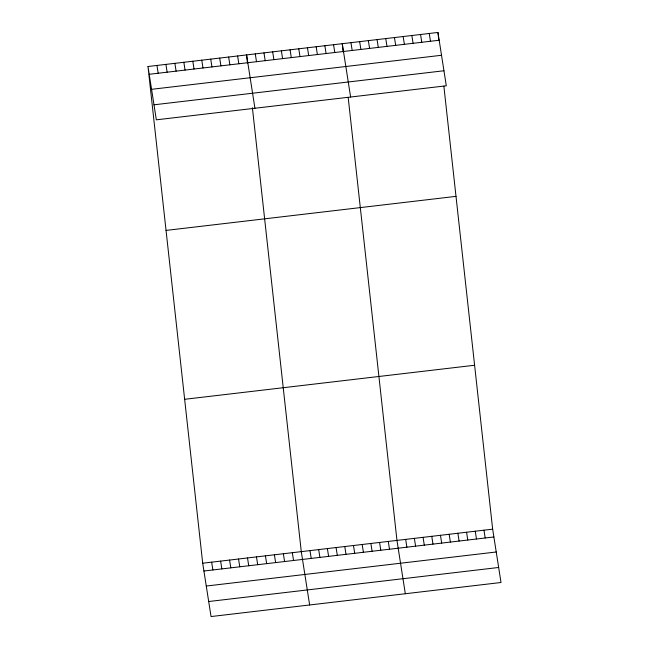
<?xml version="1.0" encoding="UTF-8"?>
<svg xmlns="http://www.w3.org/2000/svg" width="649" height="649" viewBox="0 0 649 649"><rect width="100%" height="100%" fill="white"/><g stroke="black" fill="none" stroke-linecap="round" stroke-linejoin="round"><path stroke-width="0.97" d="M147.988 66.498L437.953 32.45L446.301 85.782L156.344 119.83L147.988 66.498L202.699 563.218L211.047 616.55L501.012 582.502L492.656 529.17L443.867 86.179M149.213 74.294L439.17 40.246M151.566 89.319L441.523 55.27M153.991 104.805L443.948 70.757M166.047 230.411L456.004 196.363M184.641 399.297L474.606 365.249M202.699 563.218L492.656 529.17M203.916 571.015L493.881 536.966M206.268 586.039L496.234 551.991M208.694 601.526L498.659 567.477M429.249 33.472L430.474 41.268M420.552 34.494L421.777 42.29M411.855 35.517L413.072 43.313M483.959 530.192L485.184 537.98M403.159 36.539L404.376 44.327M475.263 531.207L476.48 539.003M394.454 37.561L395.679 45.349M466.566 532.229L467.783 540.025M385.757 38.575L386.974 46.371M457.861 533.251L459.086 541.047M377.061 39.597L378.278 47.393M449.165 534.273L450.382 542.069M368.356 40.619L369.581 48.415M440.468 535.295L441.685 543.091M359.66 41.641L360.885 49.438M431.763 536.317L432.988 544.113M350.963 42.664L352.18 50.46M423.067 537.34L424.292 545.136M350.614 97.017L342.266 43.686L343.167 51.879M414.37 538.362L415.587 546.158M333.562 44.708L334.787 52.504M405.674 539.384L406.891 547.18M324.865 45.73L326.09 53.526M405.325 593.738L396.969 540.406L348.18 97.415M316.168 46.752L317.385 54.548M388.272 541.428L389.497 549.216M307.472 47.775L308.689 55.571M379.576 542.45L380.793 550.238M298.767 48.797L299.992 56.585M370.879 543.464L372.096 551.261M290.071 49.811L291.287 57.607M362.174 544.487L363.399 552.283M281.374 50.833L282.591 58.629M353.478 545.509L354.695 553.305M272.669 51.855L273.894 59.651M344.781 546.531L345.998 554.327M263.973 52.877L265.198 60.673M336.077 547.553L337.302 555.349M255.276 53.899L256.493 61.696M327.38 548.575L328.605 556.371M254.927 108.253L246.579 54.922L247.48 63.115M318.683 549.598L319.9 557.394M237.615 55.976L238.832 63.772M309.987 550.62L311.204 558.416M228.651 57.023L229.876 64.819M309.638 604.973L301.282 551.642L252.396 107.742M219.687 58.077L220.911 65.874M292.326 552.688L293.543 560.485M210.73 59.132L211.947 66.928M283.362 553.743L284.578 561.539M201.766 60.187L202.983 67.983M274.397 554.798L275.614 562.594M192.802 61.233L194.019 69.029M265.433 555.852L266.658 563.64M183.837 62.288L185.062 70.084M256.469 556.899L257.694 564.695M174.873 63.342L176.098 71.139M247.512 557.953L248.729 565.75M165.917 64.397L167.134 72.185M238.548 559.008L239.765 566.804M156.953 65.444L158.169 73.24M229.584 560.063L230.809 567.851M220.619 561.109L221.844 568.905M211.663 562.164L212.88 569.96M437.953 32.45L438.854 40.644"/></g></svg>
